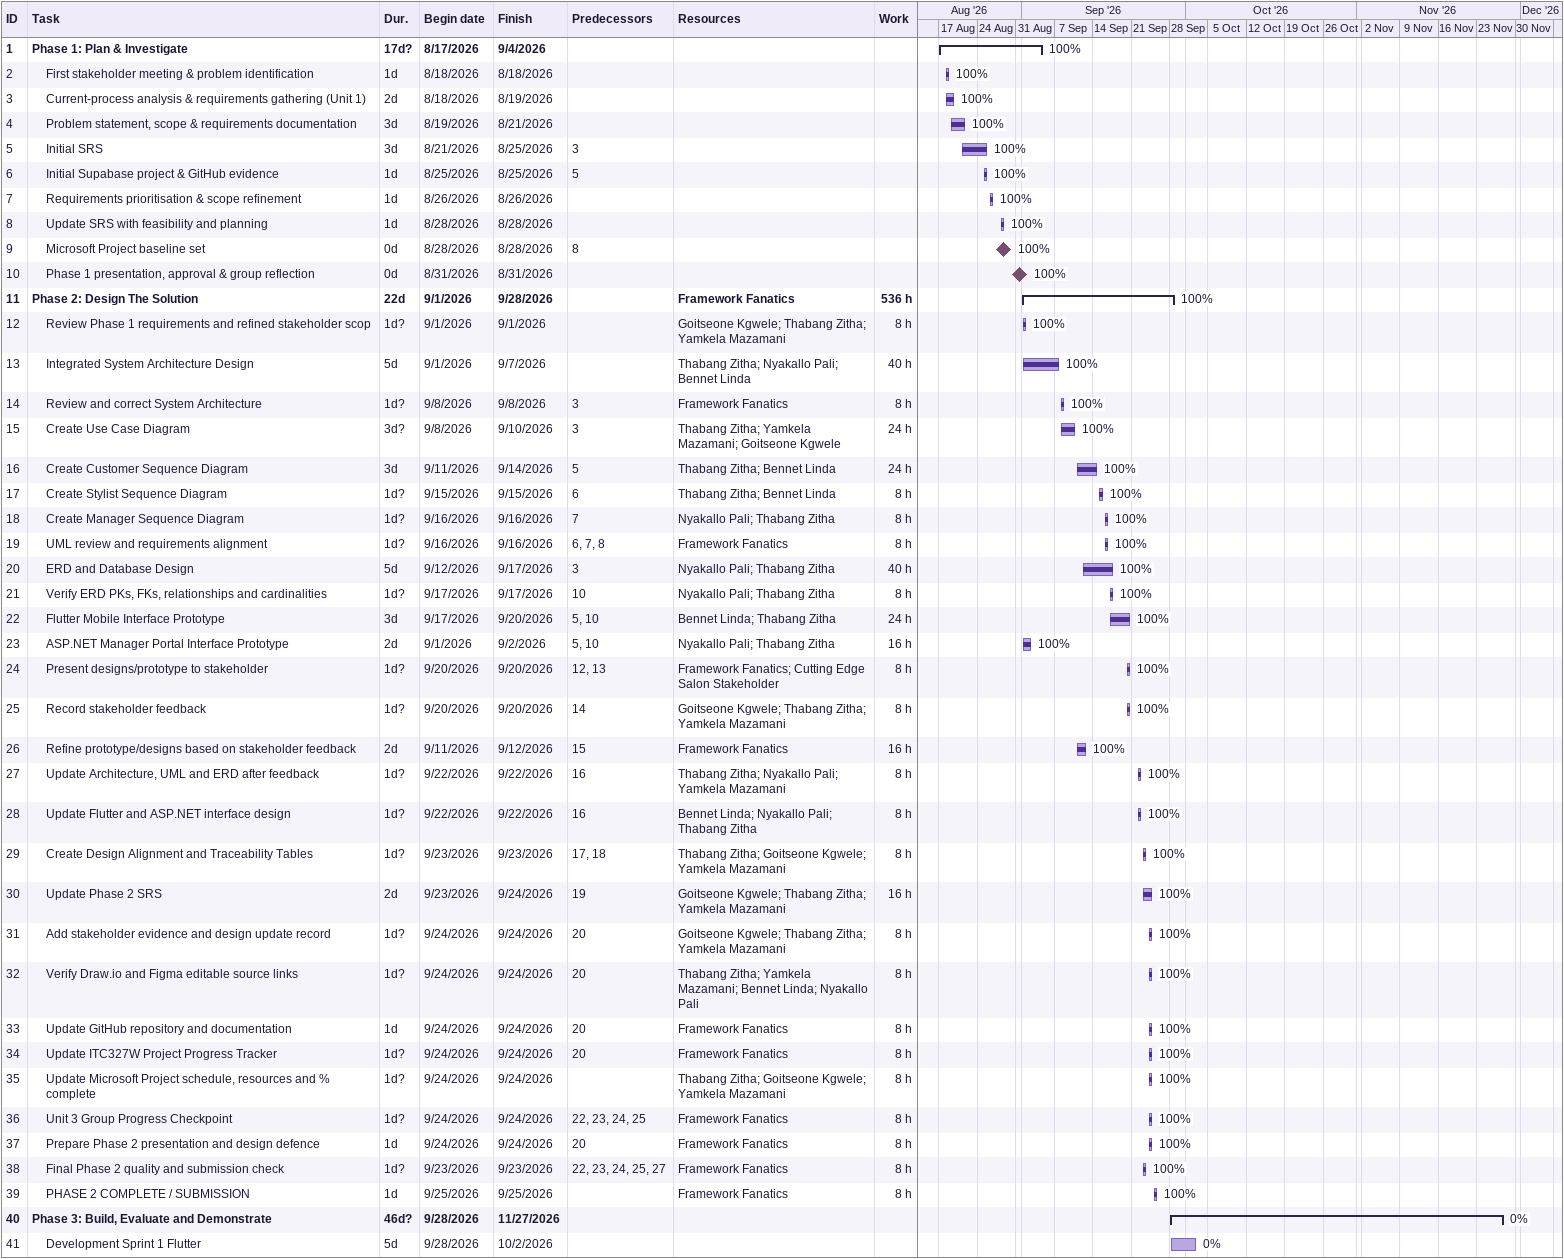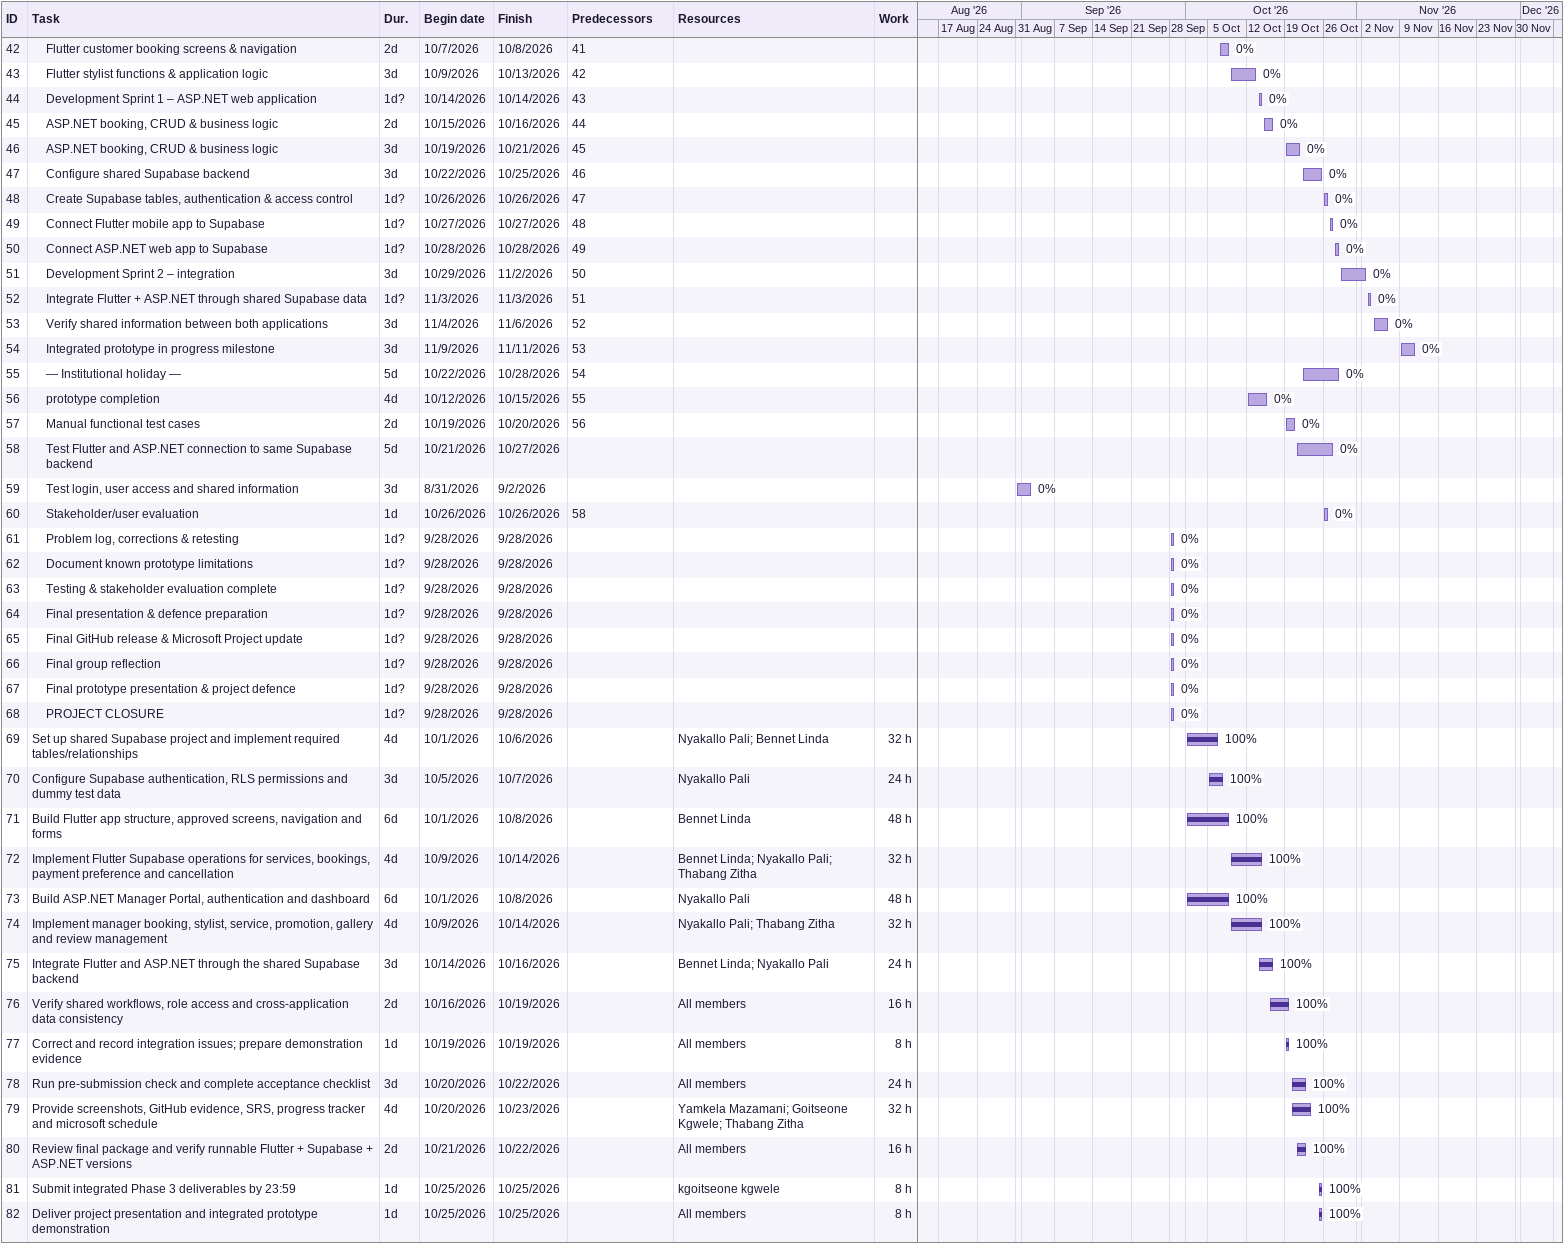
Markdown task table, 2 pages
| ID | Level | Task | Duration | Start | Finish | Predecessors | Resources | % complete | Work (h) |
|---|---|---|---|---|---|---|---|---|---|
| 1 | 1 | **Phase 1: Plan & Investigate** | 17d? | 2026-08-17 | 2026-09-04 |  |  | 100 |  |
| 2 | 2 | First stakeholder meeting & problem identification | 1d | 2026-08-18 | 2026-08-18 |  |  | 100 |  |
| 3 | 2 | Current-process analysis & requirements gathering (Unit 1) | 2d | 2026-08-18 | 2026-08-19 |  |  | 100 |  |
| 4 | 2 | Problem statement, scope & requirements documentation | 3d | 2026-08-19 | 2026-08-21 |  |  | 100 |  |
| 5 | 2 | Initial SRS | 3d | 2026-08-21 | 2026-08-25 | 3 |  | 100 |  |
| 6 | 2 | Initial Supabase project & GitHub evidence | 1d | 2026-08-25 | 2026-08-25 | 5 |  | 100 |  |
| 7 | 2 | Requirements prioritisation & scope refinement | 1d | 2026-08-26 | 2026-08-26 |  |  | 100 |  |
| 8 | 2 | Update SRS with feasibility and planning | 1d | 2026-08-28 | 2026-08-28 |  |  | 100 |  |
| 9 | 2 | Microsoft Project baseline set | 0d | 2026-08-28 | 2026-08-28 | 8 |  | 100 |  |
| 10 | 2 | Phase 1 presentation, approval & group reflection | 0d | 2026-08-31 | 2026-08-31 |  |  | 100 |  |
| 11 | 1 | **Phase 2: Design The Solution** | 22d | 2026-09-01 | 2026-09-28 |  | Framework Fanatics | 100 | 536 |
| 12 | 2 | Review Phase 1 requirements and refined stakeholder scop | 1d? | 2026-09-01 | 2026-09-01 |  | Goitseone Kgwele; Thabang Zitha; Yamkela Mazamani | 100 | 8 |
| 13 | 2 | Integrated System Architecture Design | 5d | 2026-09-01 | 2026-09-07 |  | Thabang Zitha; Nyakallo Pali; Bennet Linda | 100 | 40 |
| 14 | 2 | Review and correct System Architecture | 1d? | 2026-09-08 | 2026-09-08 | 3 | Framework Fanatics | 100 | 8 |
| 15 | 2 | Create Use Case Diagram | 3d? | 2026-09-08 | 2026-09-10 | 3 | Thabang Zitha; Yamkela Mazamani; Goitseone Kgwele | 100 | 24 |
| 16 | 2 | Create Customer Sequence Diagram | 3d | 2026-09-11 | 2026-09-14 | 5 | Thabang Zitha; Bennet Linda | 100 | 24 |
| 17 | 2 | Create Stylist Sequence Diagram | 1d? | 2026-09-15 | 2026-09-15 | 6 | Thabang Zitha; Bennet Linda | 100 | 8 |
| 18 | 2 | Create Manager Sequence Diagram | 1d? | 2026-09-16 | 2026-09-16 | 7 | Nyakallo Pali; Thabang Zitha | 100 | 8 |
| 19 | 2 | UML review and requirements alignment | 1d? | 2026-09-16 | 2026-09-16 | 6, 7, 8 | Framework Fanatics | 100 | 8 |
| 20 | 2 | ERD and Database Design | 5d | 2026-09-12 | 2026-09-17 | 3 | Nyakallo Pali; Thabang Zitha | 100 | 40 |
| 21 | 2 | Verify ERD PKs, FKs, relationships and cardinalities | 1d? | 2026-09-17 | 2026-09-17 | 10 | Nyakallo Pali; Thabang Zitha | 100 | 8 |
| 22 | 2 | Flutter Mobile Interface Prototype | 3d | 2026-09-17 | 2026-09-20 | 5, 10 | Bennet Linda; Thabang Zitha | 100 | 24 |
| 23 | 2 | ASP.NET Manager Portal Interface Prototype | 2d | 2026-09-01 | 2026-09-02 | 5, 10 | Nyakallo Pali; Thabang Zitha | 100 | 16 |
| 24 | 2 | Present designs/prototype to stakeholder | 1d? | 2026-09-20 | 2026-09-20 | 12, 13 | Framework Fanatics; Cutting Edge Salon Stakeholder | 100 | 8 |
| 25 | 2 | Record stakeholder feedback | 1d? | 2026-09-20 | 2026-09-20 | 14 | Goitseone Kgwele; Thabang Zitha; Yamkela Mazamani | 100 | 8 |
| 26 | 2 | Refine prototype/designs based on stakeholder feedback | 2d | 2026-09-11 | 2026-09-12 | 15 | Framework Fanatics | 100 | 16 |
| 27 | 2 | Update Architecture, UML and ERD after feedback | 1d? | 2026-09-22 | 2026-09-22 | 16 | Thabang Zitha; Nyakallo Pali; Yamkela Mazamani | 100 | 8 |
| 28 | 2 | Update Flutter and ASP.NET interface design | 1d? | 2026-09-22 | 2026-09-22 | 16 | Bennet Linda; Nyakallo Pali; Thabang Zitha | 100 | 8 |
| 29 | 2 | Create Design Alignment and Traceability Tables | 1d? | 2026-09-23 | 2026-09-23 | 17, 18 | Thabang Zitha; Goitseone Kgwele; Yamkela Mazamani | 100 | 8 |
| 30 | 2 | Update Phase 2 SRS | 2d | 2026-09-23 | 2026-09-24 | 19 | Goitseone Kgwele; Thabang Zitha; Yamkela Mazamani | 100 | 16 |
| 31 | 2 | Add stakeholder evidence and design update record | 1d? | 2026-09-24 | 2026-09-24 | 20 | Goitseone Kgwele; Thabang Zitha; Yamkela Mazamani | 100 | 8 |
| 32 | 2 | Verify Draw.io and Figma editable source links | 1d? | 2026-09-24 | 2026-09-24 | 20 | Thabang Zitha; Yamkela Mazamani; Bennet Linda; Nyakallo Pali | 100 | 8 |
| 33 | 2 | Update GitHub repository and documentation | 1d | 2026-09-24 | 2026-09-24 | 20 | Framework Fanatics | 100 | 8 |
| 34 | 2 | Update ITC327W Project Progress Tracker | 1d? | 2026-09-24 | 2026-09-24 | 20 | Framework Fanatics | 100 | 8 |
| 35 | 2 | Update Microsoft Project schedule, resources and % complete | 1d? | 2026-09-24 | 2026-09-24 |  | Thabang Zitha; Goitseone Kgwele; Yamkela Mazamani | 100 | 8 |
| 36 | 2 | Unit 3 Group Progress Checkpoint | 1d? | 2026-09-24 | 2026-09-24 | 22, 23, 24, 25 | Framework Fanatics | 100 | 8 |
| 37 | 2 | Prepare Phase 2 presentation and design defence | 1d | 2026-09-24 | 2026-09-24 | 20 | Framework Fanatics | 100 | 8 |
| 38 | 2 | Final Phase 2 quality and submission check | 1d? | 2026-09-23 | 2026-09-23 | 22, 23, 24, 25, 27 | Framework Fanatics | 100 | 8 |
| 39 | 2 | PHASE 2 COMPLETE / SUBMISSION | 1d | 2026-09-25 | 2026-09-25 |  | Framework Fanatics | 100 | 8 |
| 40 | 1 | **Phase 3: Build, Evaluate and Demonstrate** | 46d? | 2026-09-28 | 2026-11-27 |  |  | 0 |  |
| 41 | 2 | Development Sprint 1 Flutter | 5d | 2026-09-28 | 2026-10-02 |  |  | 0 |  |
| 42 | 2 | Flutter customer booking screens & navigation | 2d | 2026-10-07 | 2026-10-08 | 41 |  | 0 |  |
| 43 | 2 | Flutter stylist functions & application logic | 3d | 2026-10-09 | 2026-10-13 | 42 |  | 0 |  |
| 44 | 2 | Development Sprint 1 – ASP.NET web application | 1d? | 2026-10-14 | 2026-10-14 | 43 |  | 0 |  |
| 45 | 2 | ASP.NET booking, CRUD & business logic | 2d | 2026-10-15 | 2026-10-16 | 44 |  | 0 |  |
| 46 | 2 | ASP.NET booking, CRUD & business logic | 3d | 2026-10-19 | 2026-10-21 | 45 |  | 0 |  |
| 47 | 2 | Configure shared Supabase backend | 3d | 2026-10-22 | 2026-10-25 | 46 |  | 0 |  |
| 48 | 2 | Create Supabase tables, authentication & access control | 1d? | 2026-10-26 | 2026-10-26 | 47 |  | 0 |  |
| 49 | 2 | Connect Flutter mobile app to Supabase | 1d? | 2026-10-27 | 2026-10-27 | 48 |  | 0 |  |
| 50 | 2 | Connect ASP.NET web app to Supabase | 1d? | 2026-10-28 | 2026-10-28 | 49 |  | 0 |  |
| 51 | 2 | Development Sprint 2 – integration | 3d | 2026-10-29 | 2026-11-02 | 50 |  | 0 |  |
| 52 | 2 | Integrate Flutter + ASP.NET through shared Supabase data | 1d? | 2026-11-03 | 2026-11-03 | 51 |  | 0 |  |
| 53 | 2 | Verify shared information between both applications | 3d | 2026-11-04 | 2026-11-06 | 52 |  | 0 |  |
| 54 | 2 | Integrated prototype in progress milestone | 3d | 2026-11-09 | 2026-11-11 | 53 |  | 0 |  |
| 55 | 2 | — Institutional holiday — | 5d | 2026-10-22 | 2026-10-28 | 54 |  | 0 |  |
| 56 | 2 | prototype completion | 4d | 2026-10-12 | 2026-10-15 | 55 |  | 0 |  |
| 57 | 2 | Manual functional test cases | 2d | 2026-10-19 | 2026-10-20 | 56 |  | 0 |  |
| 58 | 2 | Test Flutter and ASP.NET connection to same Supabase backend | 5d | 2026-10-21 | 2026-10-27 |  |  | 0 |  |
| 59 | 2 | Test login, user access and shared information | 3d | 2026-08-31 | 2026-09-02 |  |  | 0 |  |
| 60 | 2 | Stakeholder/user evaluation | 1d | 2026-10-26 | 2026-10-26 | 58 |  | 0 |  |
| 61 | 2 | Problem log, corrections & retesting | 1d? | 2026-09-28 | 2026-09-28 |  |  | 0 |  |
| 62 | 2 | Document known prototype limitations | 1d? | 2026-09-28 | 2026-09-28 |  |  | 0 |  |
| 63 | 2 | Testing & stakeholder evaluation complete | 1d? | 2026-09-28 | 2026-09-28 |  |  | 0 |  |
| 64 | 2 | Final presentation & defence preparation | 1d? | 2026-09-28 | 2026-09-28 |  |  | 0 |  |
| 65 | 2 | Final GitHub release & Microsoft Project update | 1d? | 2026-09-28 | 2026-09-28 |  |  | 0 |  |
| 66 | 2 | Final group reflection | 1d? | 2026-09-28 | 2026-09-28 |  |  | 0 |  |
| 67 | 2 | Final prototype presentation & project defence | 1d? | 2026-09-28 | 2026-09-28 |  |  | 0 |  |
| 68 | 2 | PROJECT CLOSURE | 1d? | 2026-09-28 | 2026-09-28 |  |  | 0 |  |
| 69 | 1 | Set up shared Supabase project and implement required tables/relationships | 4d | 2026-10-01 | 2026-10-06 |  | Nyakallo Pali; Bennet Linda | 100 | 32 |
| 70 | 1 | Configure Supabase authentication, RLS permissions and dummy test data | 3d | 2026-10-05 | 2026-10-07 |  | Nyakallo Pali | 100 | 24 |
| 71 | 1 | Build Flutter app structure, approved screens, navigation and forms | 6d | 2026-10-01 | 2026-10-08 |  | Bennet Linda | 100 | 48 |
| 72 | 1 | Implement Flutter Supabase operations for services, bookings, payment preference and cancellation | 4d | 2026-10-09 | 2026-10-14 |  | Bennet Linda; Nyakallo Pali; Thabang Zitha | 100 | 32 |
| 73 | 1 | Build ASP.NET Manager Portal, authentication and dashboard | 6d | 2026-10-01 | 2026-10-08 |  | Nyakallo Pali | 100 | 48 |
| 74 | 1 | Implement manager booking, stylist, service, promotion, gallery and review management | 4d | 2026-10-09 | 2026-10-14 |  | Nyakallo Pali; Thabang Zitha | 100 | 32 |
| 75 | 1 | Integrate Flutter and ASP.NET through the shared Supabase backend | 3d | 2026-10-14 | 2026-10-16 |  | Bennet Linda; Nyakallo Pali | 100 | 24 |
| 76 | 1 | Verify shared workflows, role access and cross-application data consistency | 2d | 2026-10-16 | 2026-10-19 |  | All members | 100 | 16 |
| 77 | 1 | Correct and record integration issues; prepare demonstration evidence | 1d | 2026-10-19 | 2026-10-19 |  | All members | 100 | 8 |
| 78 | 1 | Run pre-submission check and complete acceptance checklist | 3d | 2026-10-20 | 2026-10-22 |  | All members | 100 | 24 |
| 79 | 1 | Provide screenshots, GitHub evidence, SRS, progress tracker and microsoft schedule | 4d | 2026-10-20 | 2026-10-23 |  | Yamkela Mazamani; Goitseone Kgwele; Thabang Zitha | 100 | 32 |
| 80 | 1 | Review final package and verify runnable Flutter + Supabase + ASP.NET versions | 2d | 2026-10-21 | 2026-10-22 |  | All members | 100 | 16 |
| 81 | 1 | Submit integrated Phase 3 deliverables by 23:59 | 1d | 2026-10-25 | 2026-10-25 |  | kgoitseone kgwele | 100 | 8 |
| 82 | 1 | Deliver project presentation and integrated prototype demonstration | 1d | 2026-10-25 | 2026-10-25 |  | All members | 100 | 8 |
